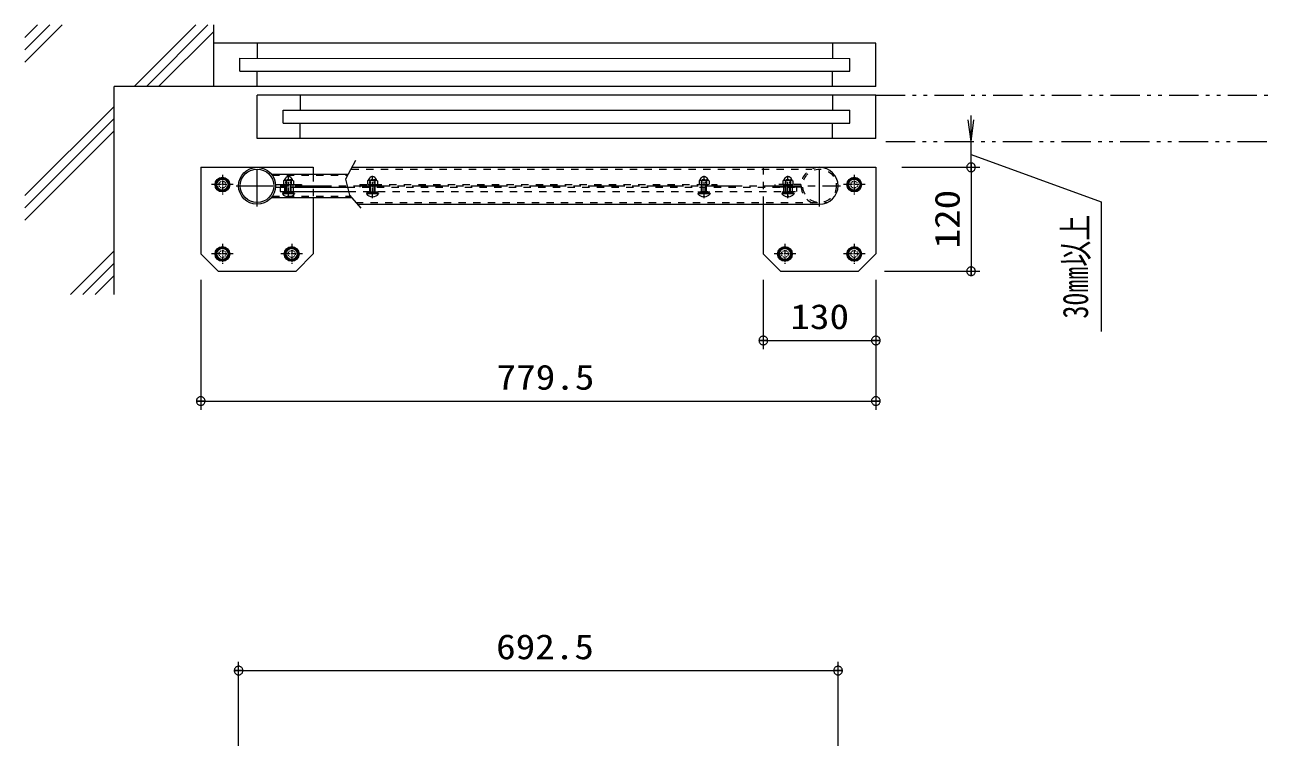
# Model space of a CAD drawing. Units: millimetres on the paper, scale 1:10. Extents: x -96 to 113, y -137 to 105.
# Drawn here: x -59.6 to 84.2, y 23 to 105.3 of the extents above; entities that cross this region are included whole.
import ezdxf
from ezdxf.enums import TextEntityAlignment as Align

# ---------------------------------------------------------------- set-up
doc = ezdxf.new("R2010")
doc.units = ezdxf.units.MM
for name, pattern in [('USER2', [6.773333, 4.233333, -0.846667, 0.846667, -0.846667]), ('USER3', [1.693333, 0.846667, -0.846667]), ('USER4', [6.773333, 3.386667, -0.846667, 0.423333, -0.846667, 0.423333, -0.846667])]:
    doc.linetypes.add(name, pattern=pattern)
for name, color, linetype, lineweight in [('0-1_躯体', 4, 'USER3', 9), ('0-2_仕上', 6, 'Continuous', 5), ('0-3_建具', 2, 'Continuous', 9), ('0-4_その他', 7, 'Continuous', 9), ('0-6_ハッチ', 4, 'USER2', 9), ('0-7', 7, 'Continuous', 9), ('0-8', 4, 'Continuous', 9), ('F-F_F-Fﾚｲﾔ', 7, 'Continuous', 18)]:
    doc.layers.add(name, color=color, linetype=linetype, lineweight=lineweight)
doc.styles.add('ＭＳ ゴシック', font='')
doc.styles.get('ＭＳ ゴシック').set_extended_font_data('MS Gothic')

# ---------------------------------------------------------------- blocks, each defined once
blk = doc.blocks.new('_DotSmall')
at = {"layer": 'F-F_F-Fﾚｲﾔ'}
for points in [[(0.125, 0), (0.124, 0.0157), (0.1211, 0.0311), (0.1162, 0.046), (0.1095, 0.0602), (0.1011, 0.0735), (0.0911, 0.0856), (0.0797, 0.0963), (0.067, 0.1055), (0.0532, 0.1131), (0.0386, 0.1189), (0.0234, 0.1228), (0.0078, 0.1248), (-0.0078, 0.1248), (-0.0234, 0.1228), (-0.0386, 0.1189), (-0.0532, 0.1131), (-0.067, 0.1055), (-0.0797, 0.0963), (-0.0911, 0.0856), (-0.1011, 0.0735), (-0.1095, 0.0602), (-0.1162, 0.046), (-0.1211, 0.0311), (-0.124, 0.0157), (-0.125, 0), (0, 0)], [(-0.125, 0), (-0.124, -0.0157), (-0.1211, -0.0311), (-0.1162, -0.046), (-0.1095, -0.0602), (-0.1011, -0.0735), (-0.0911, -0.0856), (-0.0797, -0.0963), (-0.067, -0.1055), (-0.0532, -0.1131), (-0.0386, -0.1189), (-0.0234, -0.1228), (-0.0078, -0.1248), (0.0078, -0.1248), (0.0234, -0.1228), (0.0386, -0.1189), (0.0532, -0.1131), (0.067, -0.1055), (0.0797, -0.0963), (0.0911, -0.0856), (0.1011, -0.0735), (0.1095, -0.0602), (0.1162, -0.046), (0.1211, -0.0311), (0.124, -0.0157), (0.125, 0), (0, 0)]]:
    blk.add_lwpolyline(points, close=True, dxfattribs=at)
blk = doc.blocks.new('アンカー2')
at = {"layer": '0-3_建具', "color": 4, "linetype": 'USER2'}
for p, q in [((12.51, 0), (-12.51, 0)), ((0, 11.5), (0, -11.5))]:
    blk.add_line(p, q, dxfattribs=at)
at = {"layer": '0-3_建具'}
blk.add_line((3.75, 6.5), (-3.75, 6.5), dxfattribs=at)
for points in [[(-3.75, 6.5), (-7.51, 0), (-3.75, -6.5), (3.75, -6.5)], [(3.75, -6.5), (7.51, 0), (3.75, 6.5)]]:
    blk.add_lwpolyline(points, dxfattribs=at)
for radius in [8.5, 7.7, 6.5]:
    blk.add_circle((0, 0), radius, dxfattribs=at)
at = {"layer": '0-3_建具', "linetype": 'USER3'}
blk.add_circle((0, 0), 4, dxfattribs=at)
blk = doc.blocks.new('ビス2')
at = {"layer": '0-3_建具'}
for p, q in [((-4.5, 6.66), (-5.77, 5.92)), ((-5.77, 5.92), (-5.77, 2.08)), ((-4.77, 1.5), (-5.77, 2.08)), ((-4.77, 6.5), (4.77, 6.5)), ((-4.25, 7.09), (-4.25, 7.48)), ((-3, -6.5), (-3, 1.5)), ((-2.89, 5.92), (-2.89, 2.08)), ((-2.13, -6.5), (-2.13, 1.5)), ((2.13, -6.5), (2.13, 1.5)), ((2.89, 5.92), (2.89, 2.08)), ((3, -6.5), (3, 1.5)), ((4.25, 7.48), (4.25, 7.09)), ((4.5, 6.66), (5.77, 5.92)), ((4.77, 1.5), (5.77, 2.08)), ((5.77, 5.92), (5.77, 2.08)), ((-7, -9), (-7, -9.41)), ((7, -9), (-7, -9)), ((-6.1, -9), (-6.1, -7.5)), ((-2, -9), (-2, -7.5)), ((-1, -9), (-1, -7.5)), ((0.48, -12.07), (-0.48, -12.07)), ((-0.48, -12.69), (-0.48, -12.07)), ((0.48, -12.69), (0.48, -12.07)), ((6.1, -9), (6.1, -7.5)), ((6.5, -7.5), (6.5, -6.5))]:
    blk.add_line(p, q, dxfattribs=at)
at = {"layer": '0-3_建具', "linetype": 'USER3'}
for p, q in [((3, 7), (-3, 7)), ((-3, 1.5), (-3, 7)), ((-2.13, 1.5), (-2.13, 7)), ((2.13, 1.5), (2.13, 7)), ((3, 1.5), (3, 7))]:
    blk.add_line(p, q, dxfattribs=at)
at = {"layer": '0-3_建具', "color": 3, "linetype": 'USER2'}
blk.add_line((0, -14.33), (0, 11.34), dxfattribs=at)
at = {"layer": '0-3_建具'}
for points in [[(7, -9), (7, -9.41), (-7, -9.41)], [(6.5, -7.5), (-6.5, -7.5), (-6.5, -6.5)]]:
    blk.add_lwpolyline(points, dxfattribs=at)
for centre, radius, start, end in [((-4.77, 3.14), 3.36, 55.84544, 90), ((-4.77, 4.86), 3.36, 270, 304.15456), ((-4.75, 7.09), 0.5, 300.0011, 0), ((0, 6), 4.5, 19.18785, 160.81424), ((0, -0.99), 7.49, 67.32349, 112.67651), ((0, 8.99), 7.49, 247.32349, 292.67651), ((4.77, 3.14), 3.36, 90, 124.15456), ((4.77, 4.86), 3.36, 235.84544, 270), ((4.75, 7.09), 0.5, 180, 239.9989), ((0, -3.6), 9.1, 219.71515, 266.98228), ((0, -3.6), 9.1, 273.01741, 320.28485)]:
    blk.add_arc(centre, radius, start, end, dxfattribs=at)

msp = doc.modelspace()

# ---------------------------------------------------------------- linework, layer by layer
at = {"layer": '0-1_躯体', "linetype": 'Continuous'}
for p, q in [((-31.172, 88.051), (-22.273, 88.051)), ((-21.818, 88.826), (32.162, 88.826)), ((-31.172, 85.331), (-21.913, 85.331)), ((-21.24, 84.556), (32.162, 84.556))]:
    msp.add_line(p, q, dxfattribs=at)
at = {"layer": '0-1_躯体'}
for p, q in [((-31.059, 87.901), (-22.355, 87.901)), ((-21.918, 88.626), (31.26, 88.626)), ((-31.059, 85.481), (-22.044, 85.481)), ((-21.414, 84.756), (33.064, 84.756))]:
    msp.add_line(p, q, dxfattribs=at)
at = {"layer": '0-1_躯体', "color": 3, "linetype": 'Continuous'}
for p, q in [((-30.683, 86.841), (-30.683, 86.541)), ((-30.683, 86.541), (-29.483, 86.541)), ((-29.683, 86.841), (-29.683, 86.541)), ((-28.883, 86.541), (-27.683, 86.541)), ((-28.683, 86.841), (-28.683, 86.541))]:
    msp.add_line(p, q, dxfattribs=at)
at = {"layer": '0-1_躯体', "color": 3}
for p, q in [((-20.953, 86.841), (-20.953, 86.541)), ((-20.953, 86.841), (20.297, 86.841)), ((20.297, 86.841), (20.297, 86.541)), ((28.212, 86.541), (27.012, 86.541)), ((28.012, 86.841), (28.012, 86.541)), ((30.012, 86.541), (28.812, 86.541)), ((29.012, 86.841), (29.012, 86.541)), ((30.012, 86.841), (30.012, 86.541))]:
    msp.add_line(p, q, dxfattribs=at)
at = {"layer": '0-1_躯体', "color": 7, "linetype": 'Continuous'}
msp.add_lwpolyline([(-21.428, 89.601), (-22.592, 87.467), (-22.139, 85.591), (-20.847, 84.104)], dxfattribs=at)
at = {"layer": '0-1_躯体', "color": 3, "linetype": 'Continuous'}
msp.add_lwpolyline([(-30.683, 86.841), (-27.683, 86.841), (-27.683, 86.541)], dxfattribs=at)
at = {"layer": '0-1_躯体', "color": 3}
msp.add_lwpolyline([(30.012, 86.841), (27.012, 86.841), (27.012, 86.541)], dxfattribs=at)
at = {"layer": '0-1_躯体', "linetype": 'Continuous'}
for radius in [2.135, 1.935]:
    msp.add_circle((-32.818, 86.691), radius, dxfattribs=at)
at = {"layer": '0-1_躯体'}
msp.add_circle((32.162, 86.691), 1.935, dxfattribs=at)
msp.add_arc((32.162, 86.691), 2.135, 90, 270, dxfattribs=at)
at = {"layer": '0-1_躯体', "linetype": 'Continuous'}
msp.add_arc((32.162, 86.691), 2.135, 270, 90, dxfattribs=at)
at = {"layer": '0-2_仕上'}
for p, q in [((-30.153, 86.541), (-30.153, 86.041)), ((-30.153, 86.541), (-29.483, 86.541)), ((-29.653, 86.541), (-29.653, 86.041)), ((-28.883, 86.541), (-22.368, 86.541)), ((-28.653, 86.541), (-28.653, 86.041)), ((-30.153, 86.041), (-22.248, 86.041))]:
    msp.add_line(p, q, dxfattribs=at)
at = {"layer": '0-2_仕上', "linetype": 'USER3'}
for p, q in [((-22.368, 86.541), (29.482, 86.541)), ((27.982, 86.541), (27.982, 86.041)), ((28.982, 86.541), (28.982, 86.041)), ((29.482, 86.541), (29.482, 86.041)), ((-22.248, 86.041), (29.482, 86.041))]:
    msp.add_line(p, q, dxfattribs=at)
at = {"layer": '0-4_その他'}
for p, q in [((49.662, 91.826), (49.336, 94.305)), ((49.662, 88.826), (49.662, 94.826)), ((49.662, 91.826), (49.988, 94.305)), ((49.662, 90.326), (64.697, 84.854)), ((41.662, 88.826), (50.662, 88.826)), ((49.662, 88.826), (49.662, 76.826)), ((64.697, 84.854), (64.697, 69.854)), ((39.662, 76.826), (50.662, 76.826)), ((-39.318, 75.826), (-39.318, 60.826)), ((25.662, 75.826), (25.662, 67.826)), ((38.662, 75.826), (38.662, 60.826)), ((25.662, 68.826), (38.662, 68.826)), ((-39.318, 61.826), (38.662, 61.826)), ((-34.953, 9.691), (-34.953, 31.691)), ((34.297, 9.691), (34.297, 31.691)), ((-34.953, 30.691), (34.297, 30.691))]:
    msp.add_line(p, q, dxfattribs=at)
at = {"layer": '0-6_ハッチ'}
for p, q in [((-32.818, 84.291), (-32.818, 89.091)), ((32.162, 84.291), (32.162, 89.091)), ((-35.218, 86.691), (34.562, 86.691))]:
    msp.add_line(p, q, dxfattribs=at)
at = {"layer": '0-7'}
for p, q in [((-55.344, 105.278), (-59.633, 100.989)), ((-56.759, 105.278), (-59.633, 102.403)), ((-58.173, 105.278), (-59.633, 103.817)), ((-39.907, 105.273), (-47.015, 98.171)), ((-38.493, 105.273), (-45.601, 98.17)), ((-37.818, 98.172), (-37.818, 105.272)), ((-44.184, 98.172), (-37.818, 104.533)), ((38.662, 103.166), (-37.818, 103.172)), ((-32.818, 103.172), (-32.818, 101.422)), ((33.662, 103.166), (33.662, 101.416)), ((38.662, 98.166), (38.662, 103.166)), ((-34.818, 99.922), (-34.818, 101.422)), ((-34.818, 101.422), (35.662, 101.416)), ((35.662, 99.916), (35.662, 101.416)), ((-34.818, 99.922), (35.662, 99.916)), ((-32.818, 98.172), (-32.818, 99.922)), ((33.662, 98.166), (33.662, 99.916)), ((-49.318, 74.126), (-49.318, 98.172)), ((38.662, 98.166), (-49.318, 98.172)), ((-32.818, 92.166), (-32.818, 97.166)), ((38.662, 97.165), (-32.818, 97.166)), ((-27.818, 97.166), (-27.818, 95.416)), ((33.662, 97.165), (33.662, 95.415)), ((38.662, 92.165), (38.662, 97.165)), ((-49.318, 95.867), (-59.633, 85.552)), ((-29.818, 93.916), (-29.818, 95.416)), ((-29.818, 95.416), (35.662, 95.415)), ((35.662, 93.915), (35.662, 95.415)), ((-49.318, 94.453), (-59.633, 84.137)), ((-29.818, 93.916), (35.662, 93.915)), ((-27.818, 92.166), (-27.818, 93.916)), ((33.662, 92.165), (33.662, 93.915)), ((-49.318, 93.039), (-59.633, 82.723)), ((38.662, 92.165), (-32.818, 92.166)), ((-49.318, 79.161), (-54.352, 74.126)), ((-49.318, 77.746), (-52.938, 74.126)), ((-49.318, 76.332), (-51.524, 74.126))]:
    msp.add_line(p, q, dxfattribs=at)
at = {"layer": '0-7', "linetype": 'USER4'}
for p, q in [((38.662, 97.165), (84.162, 97.165)), ((39.802, 91.825), (84.202, 91.825))]:
    msp.add_line(p, q, dxfattribs=at)
at = {"layer": '0-8', "linetype": 'USER3'}
for p, q in [((-26.318, 88.051), (-26.318, 85.331)), ((25.662, 88.826), (25.662, 84.556))]:
    msp.add_line(p, q, dxfattribs=at)
at = {"layer": '0-8'}
for p, q in [((25.662, 88.826), (38.662, 88.826)), ((-26.318, 85.331), (-26.318, 78.826)), ((25.662, 84.556), (25.662, 78.826)), ((-26.318, 78.826), (-28.318, 76.826)), ((25.662, 78.826), (27.662, 76.826)), ((27.662, 76.826), (36.662, 76.826))]:
    msp.add_line(p, q, dxfattribs=at)
for points in [[(-39.318, 88.826), (-39.318, 78.826), (-37.318, 76.826), (-28.318, 76.826)], [(-39.318, 88.826), (-26.318, 88.826), (-26.318, 88.051)], [(38.662, 88.826), (38.662, 78.826), (36.662, 76.826)]]:
    msp.add_lwpolyline(points, dxfattribs=at)

# ---------------------------------------------------------------- block references
at = {"layer": '0-1_躯体', "xscale": 0.1, "yscale": 0.1}
for p in [(-29.183, 86.691), (-19.483, 86.691), (18.812, 86.691), (28.512, 86.691)]:
    msp.add_blockref('ビス2', p, dxfattribs=at)
at = {"layer": '0-3_建具', "xscale": 0.1, "yscale": 0.1}
for p in [(-36.818, 86.826), (36.162, 86.826), (-36.818, 78.826), (-28.818, 78.826), (28.162, 78.826), (36.162, 78.826)]:
    msp.add_blockref('アンカー2', p, dxfattribs=at)
at = {"layer": '0-4_その他', "xscale": 4, "yscale": 4}
for p, rotation in [((49.662, 88.826), 90), ((49.662, 76.826), 270), ((25.662, 68.826), 180), ((-39.318, 61.826), 180), ((-34.953, 30.691), 180)]:
    msp.add_blockref('_DotSmall', p, dxfattribs=dict(at, rotation=rotation))
for p in [(38.662, 68.826), (38.662, 61.826), (34.297, 30.691)]:
    msp.add_blockref('_DotSmall', p, dxfattribs=at)

# ---------------------------------------------------------------- texts
at = {"layer": '0-4_その他', "color": 2, "style": 'ＭＳ ゴシック'}
for s, height, width, p in [('120', 2.889, 1.15, (49.217, 79.451)), ('30㎜以上', 2.933, 0.75, (64.061, 71.354))]:
    msp.add_text(s, height=height, rotation=90, dxfattribs=dict(at, width=width)).set_placement(p, align=Align.BOTTOM_LEFT)
at = {"layer": '0-4_その他', "color": 2, "style": 'ＭＳ ゴシック', "width": 1.15}
for s, p in [('130', (28.787, 69.271)), ('779.5', (-5.149, 62.271)), ('692.5', (-5.203, 31.136))]:
    msp.add_text(s, height=2.889, dxfattribs=at).set_placement(p, align=Align.BOTTOM_LEFT)

doc.saveas('drawing.dxf')
